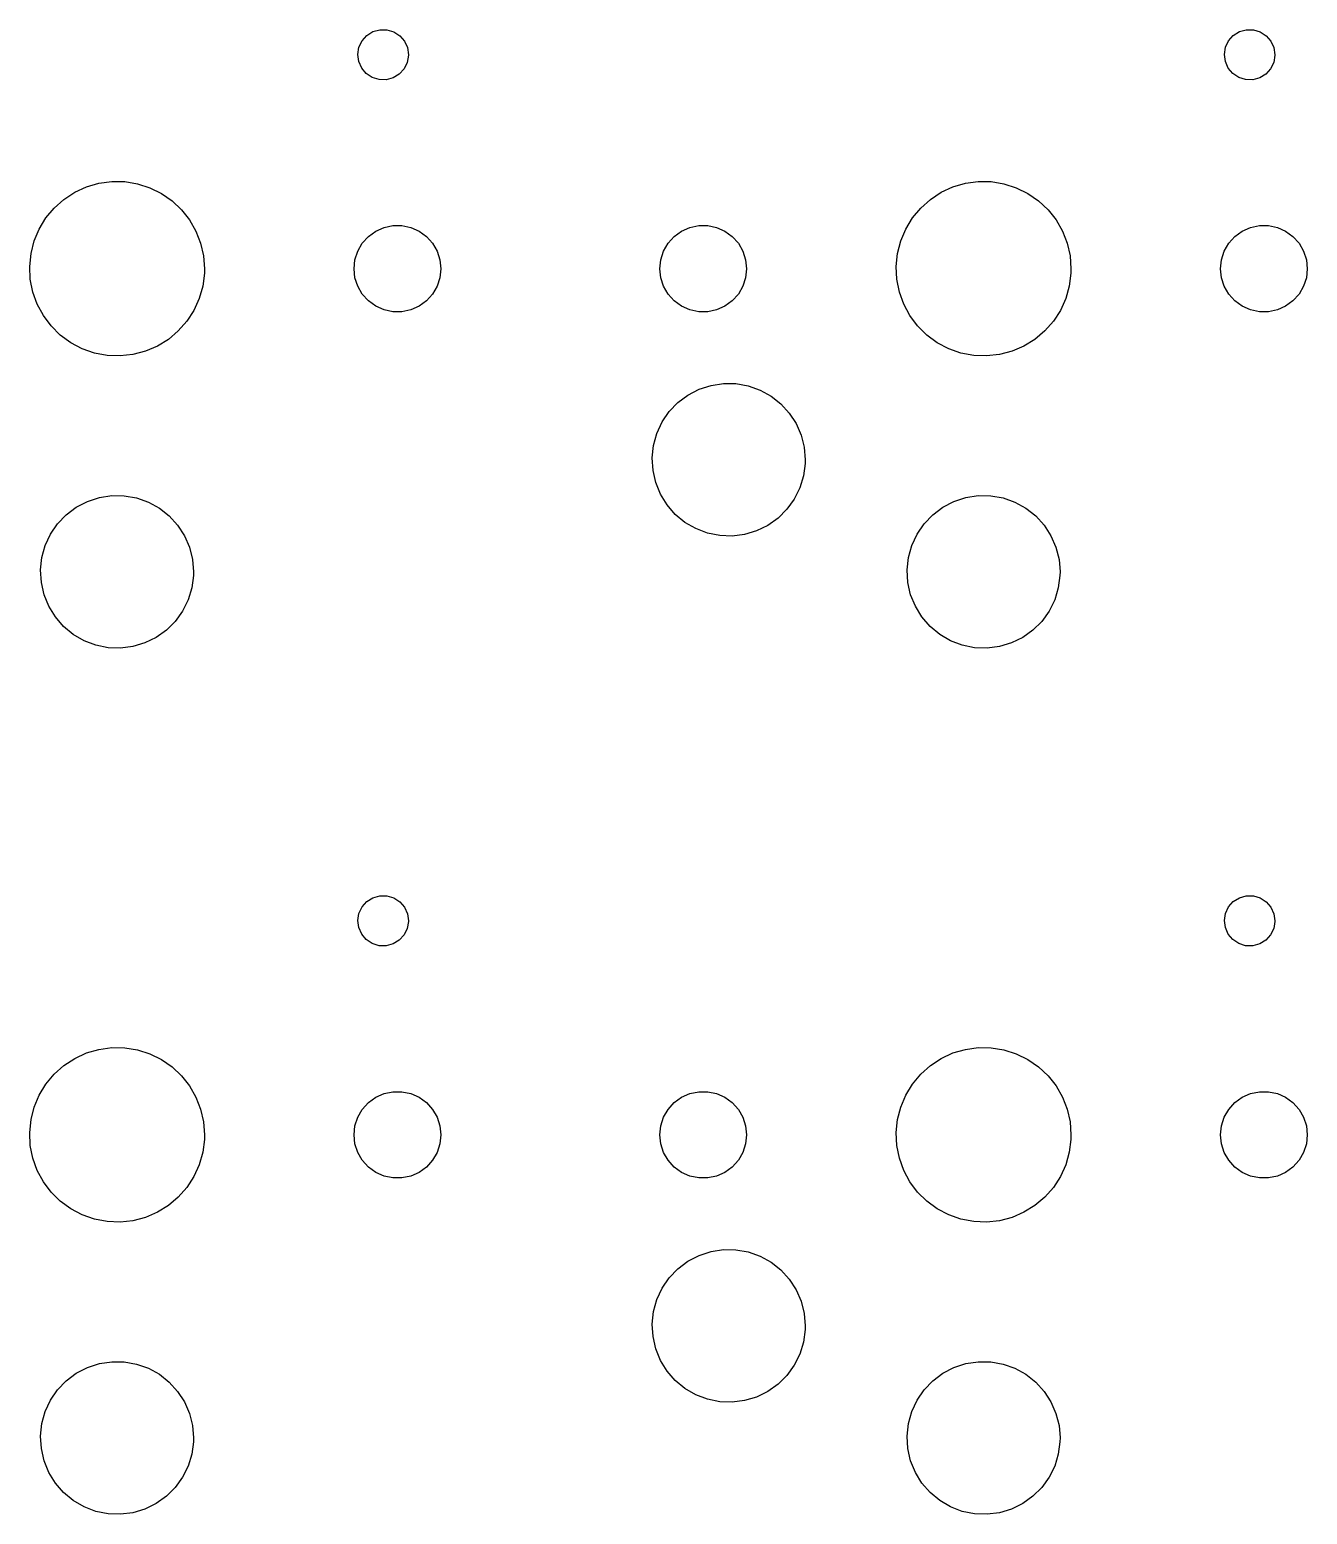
# Model space of a CAD drawing. Extents: x 3.01 to 10.88, y -3.22 to -0.6.
# Drawn here: x 5.872 to 6.859, y -1.883 to -0.736 of the extents above; entities that cross this region are included whole.
import ezdxf

# ---------------------------------------------------------------- set-up
doc = ezdxf.new("R2010")
doc.units = 0
doc.header["$MEASUREMENT"] = 0
doc.layers.add('BLACK', color=7, linetype='CONTINUOUS')

msp = doc.modelspace()

# ---------------------------------------------------------------- linework, layer by layer
at = {"layer": 'BLACK', "linetype": 'CONTINUOUS'}
for p, q in [((6.12682, -0.74922), (6.12917, -0.744215)), ((6.12917, -0.744215), (6.13283, -0.740071)), ((6.13283, -0.740071), (6.13751, -0.737121)), ((6.13751, -0.737121), (6.14282, -0.735601)), ((6.14282, -0.735601), (6.14835, -0.735635)), ((6.14835, -0.735635), (6.15365, -0.737219)), ((6.15365, -0.737219), (6.15829, -0.740226)), ((6.15829, -0.740226), (6.1619, -0.744415)), ((6.1619, -0.744415), (6.16419, -0.749448)), ((6.79611, -0.74922), (6.79846, -0.744215)), ((6.79846, -0.744215), (6.80212, -0.740071)), ((6.80212, -0.740071), (6.8068, -0.737121)), ((6.8068, -0.737121), (6.81211, -0.735601)), ((6.81211, -0.735601), (6.81764, -0.735635)), ((6.81764, -0.735635), (6.82294, -0.737219)), ((6.82294, -0.737219), (6.82758, -0.740226)), ((6.82758, -0.740226), (6.83119, -0.744415)), ((6.83119, -0.744415), (6.83348, -0.749448)), ((6.12597, -0.754683), (6.12682, -0.74922)), ((6.12669, -0.760165), (6.12597, -0.754683)), ((6.16496, -0.755397), (6.16405, -0.760849)), ((6.16419, -0.749448), (6.16497, -0.754921)), ((6.16497, -0.754921), (6.16496, -0.755397)), ((6.79526, -0.754683), (6.79611, -0.74922)), ((6.79598, -0.760165), (6.79526, -0.754683)), ((6.83425, -0.755397), (6.83334, -0.760849)), ((6.83348, -0.749448), (6.83426, -0.754921)), ((6.83426, -0.754921), (6.83425, -0.755397)), ((6.12891, -0.765225), (6.12669, -0.760165)), ((6.13247, -0.769458), (6.12891, -0.765225)), ((6.16164, -0.765825), (6.15793, -0.769924)), ((6.16405, -0.760849), (6.16164, -0.765825)), ((6.79821, -0.765225), (6.79598, -0.760165)), ((6.80176, -0.769458), (6.79821, -0.765225)), ((6.83093, -0.765825), (6.82722, -0.769924)), ((6.83334, -0.760849), (6.83093, -0.765825)), ((6.13707, -0.772521), (6.13247, -0.769458)), ((6.14235, -0.77417), (6.13707, -0.772521)), ((6.14788, -0.774271), (6.14235, -0.77417)), ((6.15321, -0.772817), (6.14788, -0.774271)), ((6.15793, -0.769924), (6.15321, -0.772817)), ((6.80637, -0.772521), (6.80176, -0.769458)), ((6.81164, -0.77417), (6.80637, -0.772521)), ((6.81717, -0.774271), (6.81164, -0.77417)), ((6.82251, -0.772817), (6.81717, -0.774271)), ((6.82722, -0.769924), (6.82251, -0.772817)), ((5.90723, -0.861238), (5.91632, -0.85705)), ((5.91632, -0.85705), (5.92592, -0.85425)), ((5.92592, -0.85425), (5.93584, -0.852901)), ((5.93584, -0.852901), (5.94584, -0.853032)), ((5.94584, -0.853032), (5.95572, -0.85464)), ((5.95572, -0.85464), (5.96524, -0.85769)), ((5.96524, -0.85769), (5.97422, -0.862115)), ((6.57652, -0.861238), (6.58561, -0.85705)), ((6.58561, -0.85705), (6.59521, -0.85425)), ((6.59521, -0.85425), (6.60513, -0.852901)), ((6.60513, -0.852901), (6.61513, -0.853032)), ((6.61513, -0.853032), (6.62501, -0.85464)), ((6.62501, -0.85464), (6.63453, -0.85769)), ((6.63453, -0.85769), (6.64351, -0.862115)), ((5.8914, -0.873386), (5.89887, -0.866724)), ((5.89887, -0.866724), (5.90723, -0.861238)), ((5.97422, -0.862115), (5.98244, -0.867818)), ((5.98244, -0.867818), (5.98972, -0.874673)), ((6.56069, -0.873386), (6.56816, -0.866724)), ((6.56816, -0.866724), (6.57652, -0.861238)), ((6.64351, -0.862115), (6.65173, -0.867818)), ((6.65173, -0.867818), (6.65902, -0.874673)), ((5.87981, -0.889631), (5.88501, -0.881078)), ((5.88501, -0.881078), (5.8914, -0.873386)), ((5.98972, -0.874673), (5.99592, -0.88253)), ((5.99592, -0.88253), (6.00088, -0.891216)), ((6.54911, -0.889631), (6.5543, -0.881078)), ((6.5543, -0.881078), (6.56069, -0.873386)), ((6.65902, -0.874673), (6.66521, -0.88253)), ((6.66521, -0.88253), (6.67017, -0.891216)), ((5.87595, -0.898857), (5.87981, -0.889631)), ((6.00088, -0.891216), (6.00451, -0.90054)), ((6.13408, -0.89538), (6.13974, -0.891263)), ((6.13974, -0.891263), (6.14614, -0.888415)), ((6.14614, -0.888415), (6.15299, -0.886959)), ((6.15299, -0.886959), (6.15999, -0.886959)), ((6.15999, -0.886959), (6.16685, -0.888415)), ((6.16685, -0.888415), (6.17324, -0.891263)), ((6.17324, -0.891263), (6.17891, -0.89538)), ((6.3703, -0.89538), (6.37596, -0.891263)), ((6.37596, -0.891263), (6.38236, -0.888415)), ((6.38236, -0.888415), (6.38921, -0.886959)), ((6.38921, -0.886959), (6.39622, -0.886959)), ((6.39622, -0.886959), (6.40307, -0.888415)), ((6.40307, -0.888415), (6.40946, -0.891263)), ((6.40946, -0.891263), (6.41513, -0.89538)), ((6.54524, -0.898857), (6.54911, -0.889631)), ((6.67017, -0.891216), (6.6738, -0.90054)), ((6.80337, -0.89538), (6.80903, -0.891263)), ((6.80903, -0.891263), (6.81543, -0.888415)), ((6.81543, -0.888415), (6.82228, -0.886959)), ((6.82228, -0.886959), (6.82929, -0.886959)), ((6.82929, -0.886959), (6.83614, -0.888415)), ((6.83614, -0.888415), (6.84253, -0.891263)), ((6.84253, -0.891263), (6.8482, -0.89538)), ((5.87348, -0.908554), (5.87595, -0.898857)), ((6.00451, -0.90054), (6.00672, -0.910298)), ((6.12589, -0.906649), (6.12939, -0.900584)), ((6.12939, -0.900584), (6.13408, -0.89538)), ((6.17891, -0.89538), (6.1836, -0.900584)), ((6.1836, -0.900584), (6.1871, -0.906649)), ((6.36211, -0.906649), (6.36561, -0.900584)), ((6.36561, -0.900584), (6.3703, -0.89538)), ((6.41513, -0.89538), (6.41982, -0.900584)), ((6.41982, -0.900584), (6.42332, -0.906649)), ((6.54277, -0.908554), (6.54524, -0.898857)), ((6.6738, -0.90054), (6.67601, -0.910298)), ((6.79518, -0.906649), (6.79868, -0.900584)), ((6.79868, -0.900584), (6.80337, -0.89538)), ((6.8482, -0.89538), (6.85289, -0.900584)), ((6.85289, -0.900584), (6.85639, -0.906649)), ((5.87248, -0.918508), (5.87348, -0.908554)), ((6.00672, -0.910298), (6.00746, -0.920275)), ((6.12299, -0.920275), (6.12373, -0.91331)), ((6.12373, -0.91331), (6.12589, -0.906649)), ((6.1871, -0.906649), (6.18926, -0.91331)), ((6.18926, -0.91331), (6.18999, -0.920275)), ((6.35921, -0.920275), (6.35995, -0.91331)), ((6.35995, -0.91331), (6.36211, -0.906649)), ((6.42332, -0.906649), (6.42548, -0.91331)), ((6.42548, -0.91331), (6.42621, -0.920275)), ((6.54177, -0.918508), (6.54277, -0.908554)), ((6.67601, -0.910298), (6.67675, -0.920275)), ((6.79228, -0.920275), (6.79302, -0.91331)), ((6.79302, -0.91331), (6.79518, -0.906649)), ((6.85639, -0.906649), (6.85855, -0.91331)), ((6.85855, -0.91331), (6.85928, -0.920275)), ((5.87296, -0.928501), (5.87248, -0.918508)), ((5.87491, -0.938314), (5.87296, -0.928501)), ((6.00737, -0.923808), (6.0061, -0.933732)), ((6.00746, -0.920275), (6.00737, -0.923808)), ((6.12373, -0.92724), (6.12299, -0.920275)), ((6.12589, -0.933901), (6.12373, -0.92724)), ((6.18926, -0.92724), (6.1871, -0.933901)), ((6.18999, -0.920275), (6.18926, -0.92724)), ((6.35995, -0.92724), (6.35921, -0.920275)), ((6.36211, -0.933901), (6.35995, -0.92724)), ((6.42548, -0.92724), (6.42332, -0.933901)), ((6.42621, -0.920275), (6.42548, -0.92724)), ((6.54225, -0.928501), (6.54177, -0.918508)), ((6.5442, -0.938314), (6.54225, -0.928501)), ((6.67666, -0.923808), (6.67539, -0.933732)), ((6.67675, -0.920275), (6.67666, -0.923808)), ((6.79302, -0.92724), (6.79228, -0.920275)), ((6.79518, -0.933901), (6.79302, -0.92724)), ((6.85855, -0.92724), (6.85639, -0.933901)), ((6.85928, -0.920275), (6.85855, -0.92724)), ((5.87829, -0.94773), (5.87491, -0.938314)), ((6.0061, -0.933732), (6.00339, -0.943362)), ((6.12939, -0.939966), (6.12589, -0.933901)), ((6.13408, -0.945171), (6.12939, -0.939966)), ((6.1836, -0.939966), (6.17891, -0.945171)), ((6.1871, -0.933901), (6.1836, -0.939966)), ((6.36561, -0.939966), (6.36211, -0.933901)), ((6.3703, -0.945171), (6.36561, -0.939966)), ((6.41982, -0.939966), (6.41513, -0.945171)), ((6.42332, -0.933901), (6.41982, -0.939966)), ((6.54758, -0.94773), (6.5442, -0.938314)), ((6.67539, -0.933732), (6.67268, -0.943362)), ((6.79868, -0.939966), (6.79518, -0.933901)), ((6.80337, -0.945171), (6.79868, -0.939966)), ((6.85289, -0.939966), (6.8482, -0.945171)), ((6.85639, -0.933901), (6.85289, -0.939966)), ((5.88303, -0.956543), (5.87829, -0.94773)), ((6.00339, -0.943362), (5.99928, -0.952483)), ((6.13974, -0.949287), (6.13408, -0.945171)), ((6.14614, -0.952136), (6.13974, -0.949287)), ((6.15299, -0.953592), (6.14614, -0.952136)), ((6.16685, -0.952136), (6.15999, -0.953592)), ((6.17324, -0.949287), (6.16685, -0.952136)), ((6.17891, -0.945171), (6.17324, -0.949287)), ((6.37596, -0.949287), (6.3703, -0.945171)), ((6.38236, -0.952136), (6.37596, -0.949287)), ((6.38921, -0.953592), (6.38236, -0.952136)), ((6.40307, -0.952136), (6.39622, -0.953592)), ((6.40946, -0.949287), (6.40307, -0.952136)), ((6.41513, -0.945171), (6.40946, -0.949287)), ((6.55232, -0.956543), (6.54758, -0.94773)), ((6.67268, -0.943362), (6.66857, -0.952483)), ((6.80903, -0.949287), (6.80337, -0.945171)), ((6.81543, -0.952136), (6.80903, -0.949287)), ((6.82228, -0.953592), (6.81543, -0.952136)), ((6.83614, -0.952136), (6.82929, -0.953592)), ((6.84253, -0.949287), (6.83614, -0.952136)), ((6.8482, -0.945171), (6.84253, -0.949287)), ((5.88901, -0.964559), (5.88303, -0.956543)), ((5.99387, -0.960898), (5.98727, -0.96842)), ((5.99928, -0.952483), (5.99387, -0.960898)), ((6.15999, -0.953592), (6.15299, -0.953592)), ((6.39622, -0.953592), (6.38921, -0.953592)), ((6.55831, -0.964559), (6.55232, -0.956543)), ((6.66316, -0.960898), (6.65656, -0.96842)), ((6.66857, -0.952483), (6.66316, -0.960898)), ((6.82929, -0.953592), (6.82228, -0.953592)), ((5.89612, -0.971603), (5.88901, -0.964559)), ((5.90419, -0.977518), (5.89612, -0.971603)), ((5.97963, -0.974884), (5.97113, -0.980148)), ((5.98727, -0.96842), (5.97963, -0.974884)), ((6.56541, -0.971603), (6.55831, -0.964559)), ((6.57348, -0.977518), (6.56541, -0.971603)), ((6.64892, -0.974884), (6.64042, -0.980148)), ((6.65656, -0.96842), (6.64892, -0.974884)), ((5.91304, -0.982177), (5.90419, -0.977518)), ((5.92249, -0.985475), (5.91304, -0.982177)), ((5.93232, -0.987341), (5.92249, -0.985475)), ((5.96193, -0.984098), (5.95226, -0.986645)), ((5.97113, -0.980148), (5.96193, -0.984098)), ((6.58233, -0.982177), (6.57348, -0.977518)), ((6.59178, -0.985475), (6.58233, -0.982177)), ((6.60161, -0.987341), (6.59178, -0.985475)), ((6.63122, -0.984098), (6.62155, -0.986645)), ((6.64042, -0.980148), (6.63122, -0.984098)), ((5.94231, -0.987734), (5.93232, -0.987341)), ((5.95226, -0.986645), (5.94231, -0.987734)), ((6.6116, -0.987734), (6.60161, -0.987341)), ((6.62155, -0.986645), (6.6116, -0.987734)), ((6.39871, -1.01047), (6.40828, -1.009)), ((6.40828, -1.009), (6.41796, -1.00912)), ((6.41796, -1.00912), (6.42748, -1.01082)), ((6.37319, -1.02375), (6.38093, -1.01794)), ((6.38093, -1.01794), (6.38951, -1.01347)), ((6.38951, -1.01347), (6.39871, -1.01047)), ((6.42748, -1.01082), (6.43661, -1.01405)), ((6.43661, -1.01405), (6.44508, -1.01872)), ((6.44508, -1.01872), (6.45267, -1.02472)), ((6.36105, -1.03874), (6.3665, -1.03075)), ((6.3665, -1.03075), (6.37319, -1.02375)), ((6.45267, -1.02472), (6.45919, -1.03188)), ((6.45919, -1.03188), (6.46444, -1.04001)), ((6.35698, -1.04752), (6.36105, -1.03874)), ((6.46444, -1.04001), (6.4683, -1.04888)), ((6.35439, -1.05685), (6.35698, -1.04752)), ((6.4683, -1.04888), (6.47066, -1.05827)), ((6.35336, -1.06647), (6.35439, -1.05685)), ((6.35392, -1.07613), (6.35336, -1.06647)), ((6.47066, -1.05827), (6.47145, -1.06791)), ((6.35605, -1.08557), (6.35392, -1.07613)), ((6.47138, -1.0708), (6.47012, -1.08039)), ((6.47145, -1.06791), (6.47138, -1.0708)), ((6.35969, -1.09454), (6.35605, -1.08557)), ((6.46731, -1.08965), (6.46302, -1.09833)), ((6.47012, -1.08039), (6.46731, -1.08965)), ((5.90849, -1.10456), (5.91707, -1.10009)), ((5.91707, -1.10009), (5.92627, -1.09708)), ((5.92627, -1.09708), (5.93584, -1.09562)), ((5.93584, -1.09562), (5.94552, -1.09573)), ((5.94552, -1.09573), (5.95504, -1.09743)), ((5.95504, -1.09743), (5.96417, -1.10066)), ((5.96417, -1.10066), (5.97264, -1.10534)), ((6.36474, -1.10279), (6.35969, -1.09454)), ((6.46302, -1.09833), (6.45737, -1.10619)), ((6.57778, -1.10456), (6.58636, -1.10009)), ((6.58636, -1.10009), (6.59556, -1.09708)), ((6.59556, -1.09708), (6.60513, -1.09562)), ((6.60513, -1.09562), (6.61481, -1.09573)), ((6.61481, -1.09573), (6.62433, -1.09743)), ((6.62433, -1.09743), (6.63346, -1.10066)), ((6.63346, -1.10066), (6.64193, -1.10534)), ((5.89406, -1.11736), (5.90075, -1.11037)), ((5.90075, -1.11037), (5.90849, -1.10456)), ((5.97264, -1.10534), (5.98023, -1.11134)), ((5.98023, -1.11134), (5.98675, -1.11849)), ((6.37108, -1.11011), (6.36474, -1.10279)), ((6.37853, -1.11629), (6.37108, -1.11011)), ((6.45737, -1.10619), (6.45052, -1.11302)), ((6.56335, -1.11736), (6.57004, -1.11037)), ((6.57004, -1.11037), (6.57778, -1.10456)), ((6.64193, -1.10534), (6.64952, -1.11134)), ((6.64952, -1.11134), (6.65604, -1.11849)), ((5.88861, -1.12536), (5.89406, -1.11736)), ((5.98675, -1.11849), (5.992, -1.12662)), ((6.38688, -1.12117), (6.37853, -1.11629)), ((6.39592, -1.12462), (6.38688, -1.12117)), ((6.43395, -1.1229), (6.42468, -1.12568)), ((6.44264, -1.11864), (6.43395, -1.1229)), ((6.45052, -1.11302), (6.44264, -1.11864)), ((6.5579, -1.12536), (6.56335, -1.11736)), ((6.65604, -1.11849), (6.66129, -1.12662)), ((5.88195, -1.14346), (5.88453, -1.13414)), ((5.88453, -1.13414), (5.88861, -1.12536)), ((5.992, -1.12662), (5.99586, -1.1355)), ((5.99586, -1.1355), (5.99822, -1.14488)), ((6.40541, -1.12655), (6.39592, -1.12462)), ((6.41508, -1.12691), (6.40541, -1.12655)), ((6.42468, -1.12568), (6.41508, -1.12691)), ((6.55124, -1.14346), (6.55383, -1.13414)), ((6.55383, -1.13414), (6.5579, -1.12536)), ((6.66129, -1.12662), (6.66515, -1.1355)), ((6.66515, -1.1355), (6.66751, -1.14488)), ((5.88092, -1.15308), (5.88195, -1.14346)), ((5.99822, -1.14488), (5.99901, -1.15453)), ((6.55021, -1.15308), (6.55124, -1.14346)), ((6.66751, -1.14488), (6.6683, -1.15453)), ((5.88148, -1.16275), (5.88092, -1.15308)), ((5.99894, -1.15741), (5.99768, -1.16701)), ((5.99901, -1.15453), (5.99894, -1.15741)), ((6.55077, -1.16275), (6.55021, -1.15308)), ((6.66823, -1.15741), (6.66697, -1.16701)), ((6.6683, -1.15453), (6.66823, -1.15741)), ((5.88361, -1.17219), (5.88148, -1.16275)), ((5.99768, -1.16701), (5.99487, -1.17627)), ((6.5529, -1.17219), (6.55077, -1.16275)), ((6.66697, -1.16701), (6.66416, -1.17627)), ((5.88725, -1.18115), (5.88361, -1.17219)), ((5.8923, -1.18941), (5.88725, -1.18115)), ((5.99487, -1.17627), (5.99058, -1.18494)), ((6.55654, -1.18115), (6.5529, -1.17219)), ((6.56159, -1.18941), (6.55654, -1.18115)), ((6.66416, -1.17627), (6.65987, -1.18494)), ((5.89864, -1.19672), (5.8923, -1.18941)), ((5.98493, -1.1928), (5.97808, -1.19963)), ((5.99058, -1.18494), (5.98493, -1.1928)), ((6.56793, -1.19672), (6.56159, -1.18941)), ((6.65422, -1.1928), (6.64737, -1.19963)), ((6.65987, -1.18494), (6.65422, -1.1928)), ((5.90609, -1.2029), (5.89864, -1.19672)), ((5.91444, -1.20778), (5.90609, -1.2029)), ((5.97808, -1.19963), (5.9702, -1.20525)), ((6.57538, -1.2029), (6.56793, -1.19672)), ((6.58373, -1.20778), (6.57538, -1.2029)), ((6.64737, -1.19963), (6.63949, -1.20525)), ((5.92348, -1.21124), (5.91444, -1.20778)), ((5.93297, -1.21317), (5.92348, -1.21124)), ((5.94264, -1.21352), (5.93297, -1.21317)), ((5.95224, -1.21229), (5.94264, -1.21352)), ((5.96151, -1.20951), (5.95224, -1.21229)), ((5.9702, -1.20525), (5.96151, -1.20951)), ((6.59277, -1.21124), (6.58373, -1.20778)), ((6.60226, -1.21317), (6.59277, -1.21124)), ((6.61193, -1.21352), (6.60226, -1.21317)), ((6.62153, -1.21229), (6.61193, -1.21352)), ((6.6308, -1.20951), (6.62153, -1.21229)), ((6.63949, -1.20525), (6.6308, -1.20951)), ((6.12917, -1.41351), (6.13283, -1.40936)), ((6.13283, -1.40936), (6.13751, -1.40641)), ((6.13751, -1.40641), (6.14282, -1.40489)), ((6.14282, -1.40489), (6.14835, -1.40493)), ((6.14835, -1.40493), (6.15365, -1.40651)), ((6.15365, -1.40651), (6.15829, -1.40952)), ((6.15829, -1.40952), (6.1619, -1.41371)), ((6.79846, -1.41351), (6.80212, -1.40936)), ((6.80212, -1.40936), (6.8068, -1.40641)), ((6.8068, -1.40641), (6.81211, -1.40489)), ((6.81211, -1.40489), (6.81764, -1.40493)), ((6.81764, -1.40493), (6.82294, -1.40651)), ((6.82294, -1.40651), (6.82758, -1.40952)), ((6.82758, -1.40952), (6.83119, -1.41371)), ((6.12597, -1.42397), (6.12682, -1.41851)), ((6.12682, -1.41851), (6.12917, -1.41351)), ((6.1619, -1.41371), (6.16419, -1.41874)), ((6.16419, -1.41874), (6.16497, -1.42421)), ((6.79526, -1.42397), (6.79611, -1.41851)), ((6.79611, -1.41851), (6.79846, -1.41351)), ((6.83119, -1.41371), (6.83348, -1.41874)), ((6.83348, -1.41874), (6.83426, -1.42421)), ((6.12669, -1.42946), (6.12597, -1.42397)), ((6.12891, -1.43452), (6.12669, -1.42946)), ((6.16405, -1.43014), (6.16164, -1.43512)), ((6.16496, -1.42469), (6.16405, -1.43014)), ((6.16497, -1.42421), (6.16496, -1.42469)), ((6.79598, -1.42946), (6.79526, -1.42397)), ((6.79821, -1.43452), (6.79598, -1.42946)), ((6.83334, -1.43014), (6.83093, -1.43512)), ((6.83425, -1.42469), (6.83334, -1.43014)), ((6.83426, -1.42421), (6.83425, -1.42469)), ((6.13247, -1.43875), (6.12891, -1.43452)), ((6.13707, -1.44181), (6.13247, -1.43875)), ((6.14235, -1.44346), (6.13707, -1.44181)), ((6.14788, -1.44356), (6.14235, -1.44346)), ((6.15321, -1.44211), (6.14788, -1.44356)), ((6.15793, -1.43922), (6.15321, -1.44211)), ((6.16164, -1.43512), (6.15793, -1.43922)), ((6.80176, -1.43875), (6.79821, -1.43452)), ((6.80637, -1.44181), (6.80176, -1.43875)), ((6.81164, -1.44346), (6.80637, -1.44181)), ((6.81717, -1.44356), (6.81164, -1.44346)), ((6.82251, -1.44211), (6.81717, -1.44356)), ((6.82722, -1.43922), (6.82251, -1.44211)), ((6.83093, -1.43512), (6.82722, -1.43922)), ((5.91632, -1.52634), (5.92592, -1.52354)), ((5.92592, -1.52354), (5.93584, -1.52219)), ((5.93584, -1.52219), (5.94584, -1.52232)), ((5.94584, -1.52232), (5.95572, -1.52393)), ((5.95572, -1.52393), (5.96524, -1.52698)), ((6.58561, -1.52634), (6.59521, -1.52354)), ((6.59521, -1.52354), (6.60513, -1.52219)), ((6.60513, -1.52219), (6.61513, -1.52232)), ((6.61513, -1.52232), (6.62501, -1.52393)), ((6.62501, -1.52393), (6.63453, -1.52698)), ((5.8914, -1.54268), (5.89887, -1.53601)), ((5.89887, -1.53601), (5.90723, -1.53053)), ((5.90723, -1.53053), (5.91632, -1.52634)), ((5.96524, -1.52698), (5.97422, -1.53141)), ((5.97422, -1.53141), (5.98244, -1.53711)), ((5.98244, -1.53711), (5.98972, -1.54396)), ((6.56069, -1.54268), (6.56816, -1.53601)), ((6.56816, -1.53601), (6.57652, -1.53053)), ((6.57652, -1.53053), (6.58561, -1.52634)), ((6.63453, -1.52698), (6.64351, -1.53141)), ((6.64351, -1.53141), (6.65173, -1.53711)), ((6.65173, -1.53711), (6.65902, -1.54396)), ((5.88501, -1.55037), (5.8914, -1.54268)), ((5.98972, -1.54396), (5.99592, -1.55182)), ((6.5543, -1.55037), (6.56069, -1.54268)), ((6.65902, -1.54396), (6.66521, -1.55182)), ((5.87595, -1.56815), (5.87981, -1.55892)), ((5.87981, -1.55892), (5.88501, -1.55037)), ((5.99592, -1.55182), (6.00088, -1.56051)), ((6.13974, -1.56055), (6.14614, -1.55771)), ((6.14614, -1.55771), (6.15299, -1.55625)), ((6.15299, -1.55625), (6.15999, -1.55625)), ((6.15999, -1.55625), (6.16685, -1.55771)), ((6.16685, -1.55771), (6.17324, -1.56055)), ((6.37596, -1.56055), (6.38236, -1.55771)), ((6.38236, -1.55771), (6.38921, -1.55625)), ((6.38921, -1.55625), (6.39622, -1.55625)), ((6.39622, -1.55625), (6.40307, -1.55771)), ((6.40307, -1.55771), (6.40946, -1.56055)), ((6.54524, -1.56815), (6.54911, -1.55892)), ((6.54911, -1.55892), (6.5543, -1.55037)), ((6.66521, -1.55182), (6.67017, -1.56051)), ((6.80903, -1.56055), (6.81543, -1.55771)), ((6.81543, -1.55771), (6.82228, -1.55625)), ((6.82228, -1.55625), (6.82929, -1.55625)), ((6.82929, -1.55625), (6.83614, -1.55771)), ((6.83614, -1.55771), (6.84253, -1.56055)), ((5.87348, -1.57784), (5.87595, -1.56815)), ((6.00088, -1.56051), (6.00451, -1.56983)), ((6.00451, -1.56983), (6.00672, -1.57959)), ((6.12589, -1.57594), (6.12939, -1.56988)), ((6.12939, -1.56988), (6.13408, -1.56467)), ((6.13408, -1.56467), (6.13974, -1.56055)), ((6.17324, -1.56055), (6.17891, -1.56467)), ((6.17891, -1.56467), (6.1836, -1.56988)), ((6.1836, -1.56988), (6.1871, -1.57594)), ((6.36211, -1.57594), (6.36561, -1.56988)), ((6.36561, -1.56988), (6.3703, -1.56467)), ((6.3703, -1.56467), (6.37596, -1.56055)), ((6.40946, -1.56055), (6.41513, -1.56467)), ((6.41513, -1.56467), (6.41982, -1.56988)), ((6.41982, -1.56988), (6.42332, -1.57594)), ((6.54277, -1.57784), (6.54524, -1.56815)), ((6.67017, -1.56051), (6.6738, -1.56983)), ((6.6738, -1.56983), (6.67601, -1.57959)), ((6.79518, -1.57594), (6.79868, -1.56988)), ((6.79868, -1.56988), (6.80337, -1.56467)), ((6.80337, -1.56467), (6.80903, -1.56055)), ((6.84253, -1.56055), (6.8482, -1.56467)), ((6.8482, -1.56467), (6.85289, -1.56988)), ((6.85289, -1.56988), (6.85639, -1.57594)), ((5.87248, -1.5878), (5.87348, -1.57784)), ((6.00672, -1.57959), (6.00746, -1.58957)), ((6.12299, -1.58957), (6.12373, -1.5826)), ((6.12373, -1.5826), (6.12589, -1.57594)), ((6.1871, -1.57594), (6.18926, -1.5826)), ((6.18926, -1.5826), (6.18999, -1.58957)), ((6.35921, -1.58957), (6.35995, -1.5826)), ((6.35995, -1.5826), (6.36211, -1.57594)), ((6.42332, -1.57594), (6.42548, -1.5826)), ((6.42548, -1.5826), (6.42621, -1.58957)), ((6.54177, -1.5878), (6.54277, -1.57784)), ((6.67601, -1.57959), (6.67675, -1.58957)), ((6.79228, -1.58957), (6.79302, -1.5826)), ((6.79302, -1.5826), (6.79518, -1.57594)), ((6.85639, -1.57594), (6.85855, -1.5826)), ((6.85855, -1.5826), (6.85928, -1.58957)), ((5.87296, -1.59779), (5.87248, -1.5878)), ((6.00737, -1.5931), (6.0061, -1.60302)), ((6.00746, -1.58957), (6.00737, -1.5931)), ((6.12373, -1.59653), (6.12299, -1.58957)), ((6.18999, -1.58957), (6.18926, -1.59653)), ((6.35995, -1.59653), (6.35921, -1.58957)), ((6.42621, -1.58957), (6.42548, -1.59653)), ((6.54225, -1.59779), (6.54177, -1.5878)), ((6.67666, -1.5931), (6.67539, -1.60302)), ((6.67675, -1.58957), (6.67666, -1.5931)), ((6.79302, -1.59653), (6.79228, -1.58957)), ((6.85928, -1.58957), (6.85855, -1.59653)), ((5.87491, -1.6076), (5.87296, -1.59779)), ((6.0061, -1.60302), (6.00339, -1.61265)), ((6.12589, -1.60319), (6.12373, -1.59653)), ((6.12939, -1.60926), (6.12589, -1.60319)), ((6.1871, -1.60319), (6.1836, -1.60926)), ((6.18926, -1.59653), (6.1871, -1.60319)), ((6.36211, -1.60319), (6.35995, -1.59653)), ((6.36561, -1.60926), (6.36211, -1.60319)), ((6.42332, -1.60319), (6.41982, -1.60926)), ((6.42548, -1.59653), (6.42332, -1.60319)), ((6.5442, -1.6076), (6.54225, -1.59779)), ((6.67539, -1.60302), (6.67268, -1.61265)), ((6.79518, -1.60319), (6.79302, -1.59653)), ((6.79868, -1.60926), (6.79518, -1.60319)), ((6.85639, -1.60319), (6.85289, -1.60926)), ((6.85855, -1.59653), (6.85639, -1.60319)), ((5.87829, -1.61702), (5.87491, -1.6076)), ((5.88303, -1.62583), (5.87829, -1.61702)), ((6.00339, -1.61265), (5.99928, -1.62177)), ((6.13408, -1.61446), (6.12939, -1.60926)), ((6.13974, -1.61858), (6.13408, -1.61446)), ((6.17891, -1.61446), (6.17324, -1.61858)), ((6.1836, -1.60926), (6.17891, -1.61446)), ((6.3703, -1.61446), (6.36561, -1.60926)), ((6.37596, -1.61858), (6.3703, -1.61446)), ((6.41513, -1.61446), (6.40946, -1.61858)), ((6.41982, -1.60926), (6.41513, -1.61446)), ((6.54758, -1.61702), (6.5442, -1.6076)), ((6.55232, -1.62583), (6.54758, -1.61702)), ((6.67268, -1.61265), (6.66857, -1.62177)), ((6.80337, -1.61446), (6.79868, -1.60926)), ((6.80903, -1.61858), (6.80337, -1.61446)), ((6.8482, -1.61446), (6.84253, -1.61858)), ((6.85289, -1.60926), (6.8482, -1.61446)), ((5.88901, -1.63385), (5.88303, -1.62583)), ((5.99928, -1.62177), (5.99387, -1.63019)), ((6.14614, -1.62143), (6.13974, -1.61858)), ((6.15299, -1.62288), (6.14614, -1.62143)), ((6.15999, -1.62288), (6.15299, -1.62288)), ((6.16685, -1.62143), (6.15999, -1.62288)), ((6.17324, -1.61858), (6.16685, -1.62143)), ((6.38236, -1.62143), (6.37596, -1.61858)), ((6.38921, -1.62288), (6.38236, -1.62143)), ((6.39622, -1.62288), (6.38921, -1.62288)), ((6.40307, -1.62143), (6.39622, -1.62288)), ((6.40946, -1.61858), (6.40307, -1.62143)), ((6.55831, -1.63385), (6.55232, -1.62583)), ((6.66857, -1.62177), (6.66316, -1.63019)), ((6.81543, -1.62143), (6.80903, -1.61858)), ((6.82228, -1.62288), (6.81543, -1.62143)), ((6.82929, -1.62288), (6.82228, -1.62288)), ((6.83614, -1.62143), (6.82929, -1.62288)), ((6.84253, -1.61858), (6.83614, -1.62143)), ((5.89612, -1.64089), (5.88901, -1.63385)), ((5.98727, -1.63771), (5.97963, -1.64417)), ((5.99387, -1.63019), (5.98727, -1.63771)), ((6.56541, -1.64089), (6.55831, -1.63385)), ((6.65656, -1.63771), (6.64892, -1.64417)), ((6.66316, -1.63019), (6.65656, -1.63771)), ((5.90419, -1.64681), (5.89612, -1.64089)), ((5.91304, -1.65147), (5.90419, -1.64681)), ((5.92249, -1.65477), (5.91304, -1.65147)), ((5.97113, -1.64944), (5.96193, -1.65339)), ((5.97963, -1.64417), (5.97113, -1.64944)), ((6.57348, -1.64681), (6.56541, -1.64089)), ((6.58233, -1.65147), (6.57348, -1.64681)), ((6.59178, -1.65477), (6.58233, -1.65147)), ((6.64042, -1.64944), (6.63122, -1.65339)), ((6.64892, -1.64417), (6.64042, -1.64944)), ((5.93232, -1.65663), (5.92249, -1.65477)), ((5.94231, -1.65703), (5.93232, -1.65663)), ((5.95226, -1.65594), (5.94231, -1.65703)), ((5.96193, -1.65339), (5.95226, -1.65594)), ((6.60161, -1.65663), (6.59178, -1.65477)), ((6.6116, -1.65703), (6.60161, -1.65663)), ((6.62155, -1.65594), (6.6116, -1.65703)), ((6.63122, -1.65339), (6.62155, -1.65594)), ((6.38093, -1.68723), (6.38951, -1.68276)), ((6.38951, -1.68276), (6.39871, -1.67976)), ((6.39871, -1.67976), (6.40828, -1.67829)), ((6.40828, -1.67829), (6.41796, -1.67841)), ((6.41796, -1.67841), (6.42748, -1.68011)), ((6.42748, -1.68011), (6.43661, -1.68334)), ((6.43661, -1.68334), (6.44508, -1.68802)), ((6.3665, -1.70004), (6.37319, -1.69304)), ((6.37319, -1.69304), (6.38093, -1.68723)), ((6.44508, -1.68802), (6.45267, -1.69401)), ((6.45267, -1.69401), (6.45919, -1.70117)), ((6.35698, -1.71681), (6.36105, -1.70803)), ((6.36105, -1.70803), (6.3665, -1.70004)), ((6.45919, -1.70117), (6.46444, -1.7093)), ((6.46444, -1.7093), (6.4683, -1.71817)), ((6.35439, -1.72614), (6.35698, -1.71681)), ((6.4683, -1.71817), (6.47066, -1.72756)), ((6.35336, -1.73576), (6.35439, -1.72614)), ((6.47066, -1.72756), (6.47145, -1.7372)), ((6.35392, -1.74542), (6.35336, -1.73576)), ((6.47138, -1.74009), (6.47012, -1.74968)), ((6.47145, -1.7372), (6.47138, -1.74009)), ((6.35605, -1.75486), (6.35392, -1.74542)), ((6.35969, -1.76383), (6.35605, -1.75486)), ((6.47012, -1.74968), (6.46731, -1.75894)), ((5.91707, -1.76938), (5.92627, -1.76637)), ((5.92627, -1.76637), (5.93584, -1.76491)), ((5.93584, -1.76491), (5.94552, -1.76503)), ((5.94552, -1.76503), (5.95504, -1.76672)), ((6.36474, -1.77208), (6.35969, -1.76383)), ((6.46731, -1.75894), (6.46302, -1.76762)), ((6.58636, -1.76938), (6.59556, -1.76637)), ((6.59556, -1.76637), (6.60513, -1.76491)), ((6.60513, -1.76491), (6.61481, -1.76503)), ((6.61481, -1.76503), (6.62433, -1.76672)), ((5.90075, -1.77966), (5.90849, -1.77385)), ((5.90849, -1.77385), (5.91707, -1.76938)), ((5.95504, -1.76672), (5.96417, -1.76995)), ((5.96417, -1.76995), (5.97264, -1.77463)), ((5.97264, -1.77463), (5.98023, -1.78063)), ((6.37108, -1.7794), (6.36474, -1.77208)), ((6.45737, -1.77548), (6.45052, -1.78231)), ((6.46302, -1.76762), (6.45737, -1.77548)), ((6.57004, -1.77966), (6.57778, -1.77385)), ((6.57778, -1.77385), (6.58636, -1.76938)), ((6.62433, -1.76672), (6.63346, -1.76995)), ((6.63346, -1.76995), (6.64193, -1.77463)), ((6.64193, -1.77463), (6.64952, -1.78063)), ((5.88861, -1.79465), (5.89406, -1.78665)), ((5.89406, -1.78665), (5.90075, -1.77966)), ((5.98023, -1.78063), (5.98675, -1.78779)), ((5.98675, -1.78779), (5.992, -1.79591)), ((6.37853, -1.78558), (6.37108, -1.7794)), ((6.38688, -1.79046), (6.37853, -1.78558)), ((6.44264, -1.78793), (6.43395, -1.79219)), ((6.45052, -1.78231), (6.44264, -1.78793)), ((6.5579, -1.79465), (6.56335, -1.78665)), ((6.56335, -1.78665), (6.57004, -1.77966)), ((6.64952, -1.78063), (6.65604, -1.78779)), ((6.65604, -1.78779), (6.66129, -1.79591)), ((5.88453, -1.80343), (5.88861, -1.79465)), ((5.992, -1.79591), (5.99586, -1.80479)), ((6.39592, -1.79391), (6.38688, -1.79046)), ((6.40541, -1.79584), (6.39592, -1.79391)), ((6.41508, -1.7962), (6.40541, -1.79584)), ((6.42468, -1.79497), (6.41508, -1.7962)), ((6.43395, -1.79219), (6.42468, -1.79497)), ((6.55383, -1.80343), (6.5579, -1.79465)), ((6.66129, -1.79591), (6.66515, -1.80479)), ((5.88195, -1.81275), (5.88453, -1.80343)), ((5.99586, -1.80479), (5.99822, -1.81417)), ((6.55124, -1.81275), (6.55383, -1.80343)), ((6.66515, -1.80479), (6.66751, -1.81417)), ((5.88092, -1.82238), (5.88195, -1.81275)), ((5.88148, -1.83204), (5.88092, -1.82238)), ((5.99822, -1.81417), (5.99901, -1.82382)), ((5.99901, -1.82382), (5.99894, -1.8267)), ((6.55021, -1.82238), (6.55124, -1.81275)), ((6.55077, -1.83204), (6.55021, -1.82238)), ((6.66751, -1.81417), (6.6683, -1.82382)), ((6.6683, -1.82382), (6.66823, -1.8267)), ((5.88361, -1.84148), (5.88148, -1.83204)), ((5.99894, -1.8267), (5.99768, -1.8363)), ((6.5529, -1.84148), (6.55077, -1.83204)), ((6.66823, -1.8267), (6.66697, -1.8363)), ((5.88725, -1.85044), (5.88361, -1.84148)), ((5.99487, -1.84556), (5.99058, -1.85423)), ((5.99768, -1.8363), (5.99487, -1.84556)), ((6.55654, -1.85044), (6.5529, -1.84148)), ((6.66416, -1.84556), (6.65987, -1.85423)), ((6.66697, -1.8363), (6.66416, -1.84556)), ((5.8923, -1.8587), (5.88725, -1.85044)), ((5.99058, -1.85423), (5.98493, -1.86209)), ((6.56159, -1.8587), (6.55654, -1.85044)), ((6.65987, -1.85423), (6.65422, -1.86209)), ((5.89864, -1.86601), (5.8923, -1.8587)), ((5.90609, -1.87219), (5.89864, -1.86601)), ((5.97808, -1.86892), (5.9702, -1.87454)), ((5.98493, -1.86209), (5.97808, -1.86892)), ((6.56793, -1.86601), (6.56159, -1.8587)), ((6.57538, -1.87219), (6.56793, -1.86601)), ((6.64737, -1.86892), (6.63949, -1.87454)), ((6.65422, -1.86209), (6.64737, -1.86892)), ((5.91444, -1.87708), (5.90609, -1.87219)), ((5.92348, -1.88053), (5.91444, -1.87708)), ((5.93297, -1.88246), (5.92348, -1.88053)), ((5.96151, -1.8788), (5.95224, -1.88158)), ((5.9702, -1.87454), (5.96151, -1.8788)), ((6.58373, -1.87708), (6.57538, -1.87219)), ((6.59277, -1.88053), (6.58373, -1.87708)), ((6.60226, -1.88246), (6.59277, -1.88053)), ((6.6308, -1.8788), (6.62153, -1.88158)), ((6.63949, -1.87454), (6.6308, -1.8788)), ((5.94264, -1.88281), (5.93297, -1.88246)), ((5.95224, -1.88158), (5.94264, -1.88281)), ((6.61193, -1.88281), (6.60226, -1.88246)), ((6.62153, -1.88158), (6.61193, -1.88281))]:
    msp.add_line(p, q, dxfattribs=at)

doc.saveas('drawing.dxf')
